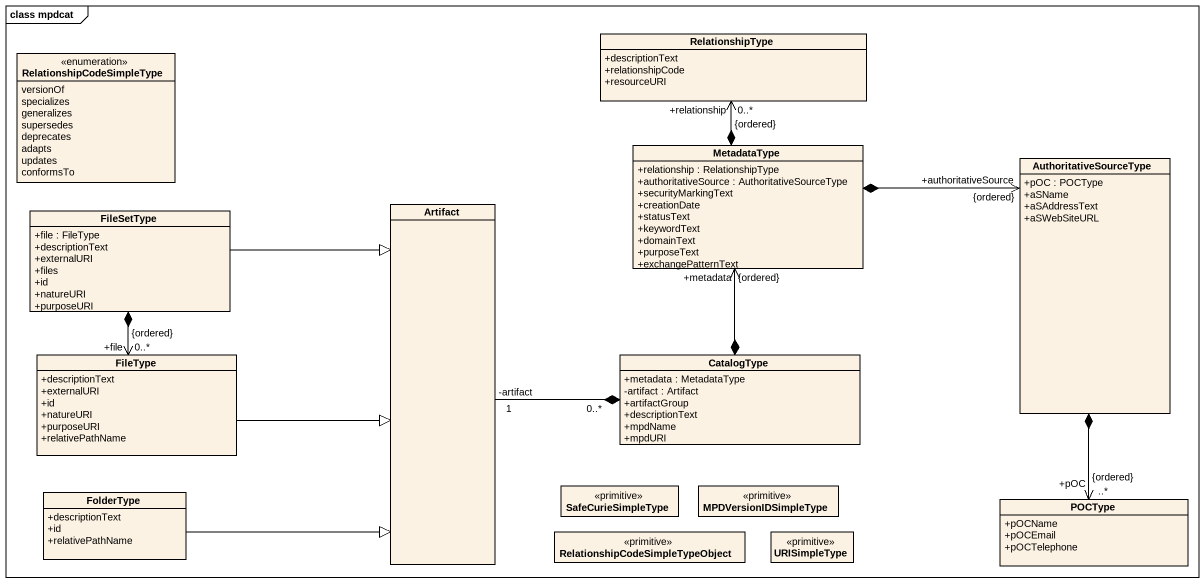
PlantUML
@startuml
mainframe class mpdcat
hide circle
hide empty members
skinparam classAttributeIconSize 0
class RelationshipType {
  +descriptionText
  +relationshipCode
  +resourceURI
}
enum RelationshipCodeSimpleType {
  versionOf
  specializes
  generalizes
  supersedes
  deprecates
  adapts
  updates
  conformsTo
}
class MetadataType {
  +relationship : RelationshipType
  +authoritativeSource : AuthoritativeSourceType
  +securityMarkingText
  +creationDate
  +statusText
  +keywordText
  +domainText
  +purposeText
  +exchangePatternText
}
class AuthoritativeSourceType {
  +pOC : POCType
  +aSName
  +aSAddressText
  +aSWebSiteURL
}
class FileSetType {
  +file : FileType
  +descriptionText
  +externalURI
  +files
  +id
  +natureURI
  +purposeURI
}
class "Artifact" as Artifact_
class FileType {
  +descriptionText
  +externalURI
  +id
  +natureURI
  +purposeURI
  +relativePathName
}
class CatalogType {
  +metadata : MetadataType
  -artifact : Artifact
  +artifactGroup
  +descriptionText
  +mpdName
  +mpdURI
}
class FolderType {
  +descriptionText
  +id
  +relativePathName
}
class SafeCurieSimpleType <<primitive>>
class MPDVersionIDSimpleType <<primitive>>
class "RelationshipCodeSimpleTypeObject" as RelationshipCodeSimpleTypeOb <<primitive>>
class URISimpleType <<primitive>>
class POCType {
  +pOCName
  +pOCEmail
  +pOCTelephone
}
MetadataType *-up-> "+relationship\n0..*\n{ordered}" RelationshipType
AuthoritativeSourceType "+authoritativeSource\n{ordered}" <-left-* MetadataType
FileSetType -right-|> Artifact_
FileType "+file\n0..*\n{ordered}" <-up-* FileSetType
FileType -right-|> Artifact_
CatalogType *-up-> "+metadata\n{ordered}" MetadataType
CatalogType "0..*" *-left- "-artifact\n1" Artifact_
FolderType -right-|> Artifact_
POCType "+pOC\n..*\n{ordered}" <-up-* AuthoritativeSourceType
@enduml
